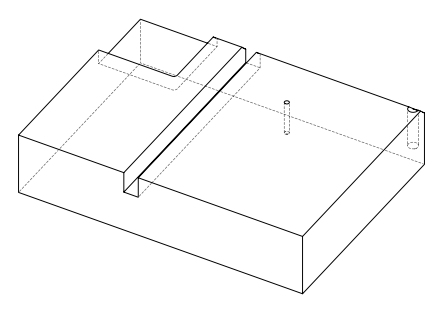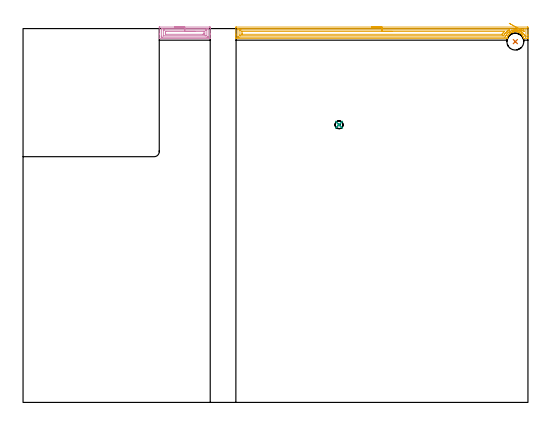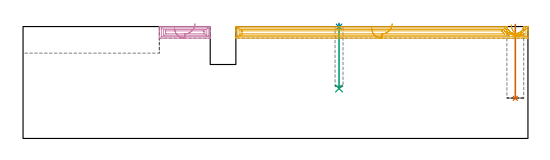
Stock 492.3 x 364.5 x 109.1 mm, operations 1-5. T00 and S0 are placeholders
(PLAN: 7 operations, 5 tool changes, 110.7 min)
(1 INDEXABLE_INSERT_DRILL_BLIND_HOLE_FROM_SOLID | STEP1POCKET | NXT0302_004 | 0.29 min | 14886 mm3)
(2 SPOT_DRILL | STEP1POCKET_1 | NXT0321_9005460120000 | 0.03 min | 0 mm3)
(3 DRILL_BLIND_HOLE_INTO_CENTER | STEP1POCKET_1 | UGT0301_197 | 0.25 min | 2780 mm3)
(4 AREA_MILL | FG_CHAMFER_SURFACE | UGT0205_001 | 1.87 min | 3982 mm3)
(5 AREA_MILL_1 | FG_CHAMFER_SURFACE_1 | UGT0205_001 | 9.38 min | 18351 mm3)
(6 MILL_CORNER_NOTCH_RECTANGULAR | CORNER_NOTCH_RECTANGULAR | NXT0201_009 | Follow Part, ap 2, ae 75% | 85.73 min | 429103 mm3)
(7 MILL_RECTANGULAR_SLOT | SLOT_RECTANGULAR | UGT0201_094 | Follow Part, ap 5, ae 75% | 13.18 min | 336590 mm3)
(TOOL NXT0302_004 | Index. Insert Drill 16.5mm [880-D1650L20-05] | D16.5 PA176 FL83 Z2)
(TOOL NXT0321_9005460120000 | NC Spot Drill, 142deg, 12mm, Carbide, Uncoated | D12 PA142 FL30 Z2)
(TOOL UGT0301_197 | Twist Drill 7.8 mm | D7.8 PA118 FL73 Z2)
(TOOL UGT0205_001 | Chamfer Mill 20 x 3 x 45 deg. | D20 FL50 Z2)
(TOOL NXT0201_009 | ENDMILL 8mm [2P460-0800-NA 1630] | D8 FL26 Z6)
(TOOL UGT0201_094 | End mill 20 mm | D20 FL38 Z4)
(OP 1 INDEXABLE_INSERT_DRILL_BLIND_HOLE_FROM_SOLID)
G17 G21 G94 G90
T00 M6
G54
G17 G0 G90 X480. Y351.8 S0 M3
G43 Z119.1 H1
G94 G81 G98 Z39.1 F250. R111.1
G80
M5
M2
(OP 2 SPOT_DRILL)
G17 G21 G94 G90
T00 M6
G54
G17 G0 G90 X308.1 Y270.7 S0 M3
G43 Z119.1 H0
G94 G81 G98 Z108.764 F250. R112.1
G80
M5
M2
(OP 3 DRILL_BLIND_HOLE_INTO_CENTER)
G17 G21 G94 G90
T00 M6
G54
G17 G0 G90 X308.1 Y270.7 S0 M3
G43 Z119.1 H0
G94 G81 G98 Z48.7 F250. R111.1
G80
M5
M2
(OP 4 AREA_MILL)
G17 G21 G94 G90
T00 M6
G54
G17 G0 G90 X147.65 Y366. S1061 M3
G43 Z119.1 H0
Z107.8
G94 G1 X147.688 Z106.928 F250.
X147.802 Z106.064
X147.991 Z105.212
X148.253 Z104.38
X148.587 Z103.574
X148.99 Z102.8
X149.458 Z102.064
X149.99 Z101.372
X150.579 Z100.729
X151.222 Z100.14
X151.914 Z99.609
X152.65 Z99.14
X153.424 Z98.737
X154.23 Z98.403
X155.062 Z98.141
X155.913 Z97.952
X156.778 Z97.838
X157.65 Z97.8
X181.603
X181.995 Y365.999 Z97.801
X182.381 Y365.994 Z97.802
X182.491 Y365.991 Z97.805
X182.495 Y365.612 Z98.184
X182.5 Y365.111 Z98.684
Y359.473 Z104.32
Y358.72 Z105.079
Y358.596 Z105.202
Y355.088 Z108.71
X182.499 Y354.807 Z108.991
X182.49 Y354.704 Z109.091
X182.438 Y354.7 Z109.1
X132.862
X132.81 Y354.704 Z109.091
X132.8 Y354.809 Z108.989
Y358.719 Z105.079
Y359.473 Z104.32
X132.801 Y365.99 Z97.806
X132.805 Y365.994 Z97.801
X132.81 Y365.998 Z97.798
X133.305 Y366. Z97.8
X157.65
Y364.586 Z99.214
X179.49
X180.224 Y364.583 Z99.217
X180.38 Y364.58 Z99.22
X180.49 Y364.575 Z99.225
X180.494 Y364.543 Z99.257
X180.498 Y364.464 Z99.336
X180.5 Y363.858 Z99.942
Y363.585 Z100.215
X180.499 Y356.57 Z107.23
X180.494 Y356.296 Z107.504
X180.49 Y356.121 Z107.679
X180.408 Y356.119 Z107.681
X180.224 Y356.116 Z107.684
X180.074 Y356.115 Z107.685
X179.339 Y356.114 Z107.686
X135.81
X135.075 Y356.117 Z107.683
X134.919 Y356.12 Z107.68
X134.81 Y356.125 Z107.675
X134.806 Y356.157 Z107.643
X134.802 Y356.236 Z107.564
X134.8 Y356.842 Z106.958
Y357.115 Z106.685
X134.801 Y364.13 Z99.67
X134.806 Y364.404 Z99.396
X134.81 Y364.579 Z99.221
X134.892 Y364.581 Z99.219
X135.075 Y364.584 Z99.216
X135.226 Y364.585 Z99.215
X135.961 Y364.586 Z99.214
X157.65
Y363.172 Z100.628
X178.261 Y363.171 Z100.629
X178.454
X178.48 Y363.168 Z100.632
X178.489 Y363.166 Z100.634
X178.495 Y363.117 Z100.683
X178.499 Y363.026 Z100.774
X178.5 Y362.981 Z100.819
Y357.674 Z106.126
X178.497 Y357.628 Z106.172
X178.49 Y357.542 Z106.258
X178.454 Y357.535 Z106.265
X177.76 Y357.529 Z106.271
X177.569
X137.039 Y357.528 Z106.272
X136.846 Y357.529 Z106.271
X136.82 Y357.532 Z106.268
X136.811 Y357.534 Z106.266
X136.805 Y357.583 Z106.217
X136.801 Y357.674 Z106.126
X136.8 Y357.719 Z106.081
Y363.026 Z100.774
X136.803 Y363.072 Z100.728
X136.81 Y363.158 Z100.642
X136.846 Y363.164 Z100.636
X137.54 Y363.171 Z100.629
X137.731
X157.65 Y363.172 Z100.628
Y361.757 Z102.043
X176.148
X176.444 Y361.756 Z102.044
X176.475 Y361.754 Z102.046
X176.49 Y361.751 Z102.049
X176.493 Y361.73 Z102.07
X176.497 Y361.623 Z102.177
X176.5 Y361.409 Z102.391
Y361.227 Z102.573
Y359.655 Z104.145
X176.499 Y359.473 Z104.327
X176.494 Y359.125 Z104.675
X176.49 Y358.958 Z104.842
X176.327 Y358.949 Z104.851
X175.798 Y358.945 Z104.855
X175.448 Y358.943 Z104.857
X139.152
X138.856 Y358.944 Z104.856
X138.825 Y358.946 Z104.854
X138.81 Y358.949 Z104.851
X138.807 Y358.97 Z104.83
X138.803 Y359.077 Z104.723
X138.8 Y359.291 Z104.509
X138.801 Y361.227 Z102.573
X138.806 Y361.574 Z102.226
X138.81 Y361.742 Z102.058
X138.973 Y361.751 Z102.049
X139.502 Y361.755 Z102.045
X139.852 Y361.757 Z102.043
X157.65
X158.522 Z102.081
X159.386 Z102.195
X160.238 Z102.383
X161.07 Z102.646
X161.876 Z102.98
X162.65 Z103.382
X163.386 Z103.851
X164.078 Z104.382
X164.721 Z104.972
X165.31 Z105.615
X165.841 Z106.307
X166.31 Z107.043
X166.713 Z107.816
X167.047 Z108.622
X167.309 Z109.454
X167.498 Z110.306
X167.612 Z111.171
X167.65 Z112.043
G0 Z119.1
M5
M2
(OP 5 AREA_MILL_1)
G17 G21 G94 G90
T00 M6
G54
G17 G0 G90 X339.9 Y366. S1061 M3
G43 Z119.1 H0
Z107.8
G94 G1 X339.938 Z106.928 F250.
X340.052 Z106.064
X340.241 Z105.212
X340.503 Z104.38
X340.837 Z103.574
X341.24 Z102.8
X341.708 Z102.064
X342.24 Z101.372
X342.829 Z100.729
X343.472 Z100.14
X344.164 Z99.608
X344.9 Z99.14
X345.674 Z98.737
X346.48 Z98.403
X347.312 Z98.141
X348.164 Z97.952
X349.028 Z97.838
X349.9 Z97.8
X491.703 Y365.999 Z97.801
X492.094 Y365.996 Z97.802
X492.29 Y365.992 Z97.805
X492.295 Y365.612 Z98.185
X492.3 Y365.025 Z98.772
Y358.596 Z105.199
Y358.016 Z105.781
Y357.719 Z106.078
Y355.965 Z107.829
Y355.371 Z108.428
Y354.963 Z108.836
X492.298 Y354.83 Z108.963
X492.29 Y354.702 Z109.088
X492.149 Y354.7 Z109.1
X489.028
X488.183 Y354.707 Z109.093
X488.075 Y355.178 Z108.62
X488.009 Y355.462 Z108.338
X488. Y355.503 Z108.297
X487.935 Y355.72 Z108.08
X487.779 Y356.17 Z107.63
X487.6 Y356.614 Z107.185
X487.387 Y357.065 Z106.735
X487.244 Y357.334 Z106.466
X487.151 Y357.508 Z106.291
X487.106 Y357.587 Z106.212
X486.831 Y358. Z105.799
X486.798 Y358.044 Z105.755
X486.714 Y358.158 Z105.64
X486.536 Y358.403 Z105.397
X486.212 Y358.799 Z105.
X486.128 Y358.888 Z104.91
X485.976 Y359.051 Z104.747
X485.845 Y359.181 Z104.617
X485.729 Y359.296 Z104.502
X485.46 Y359.538 Z104.26
X485.318 Y359.666 Z104.133
X484.975 Y359.936 Z103.864
X484.622 Y360.191 Z103.608
X484.424 Y360.318 Z103.482
X483.981 Y360.572 Z103.227
X483.942 Y360.593 Z103.206
X483.676 Y360.729 Z103.067
X483.53 Y360.806 Z102.992
X483.276 Y360.92 Z102.88
X483.202 Y360.952 Z102.847
X482.87 Y361.085 Z102.713
X482.637 Y361.164 Z102.634
X482.191 Y361.295 Z102.502
X481.893 Y361.368 Z102.427
X481.743 Y361.405 Z102.391
X481.297 Y361.49 Z102.308
X481.238 Y361.497 Z102.301
X481.001 Y361.527 Z102.266
X480.849 Y361.548 Z102.248
X480.472 Y361.578 Z102.22
X480.402 Y361.583 Z102.213
X480.363 Y361.584 Z102.211
X480.264 Y361.586 Z102.207
X480.131 Y361.591 Z102.203
X480.123 Y361.592 Z102.202
X480.109 Y361.59 Z102.198
X480.016 Y361.595 Z102.2
X480.012
X479.955 Y361.596 Z102.198
X479.918 Y361.595 Z102.2
X479.799 Y361.587 Z102.201
X479.508 Y361.577 Z102.22
X479.213 Y361.551 Z102.246
X479.204 Y361.549
X479.129 Y361.543 Z102.252
X479.061 Y361.537 Z102.258
X478.613 Y361.474 Z102.324
X478.325 Y361.417 Z102.38
X478.167 Y361.386 Z102.412
X478.064 Y361.359 Z102.438
X477.88 Y361.311 Z102.484
X477.776 Y361.286 Z102.513
X477.719 Y361.271 Z102.527
X477.576 Y361.227 Z102.571
X477.434 Y361.182 Z102.613
X477.273 Y361.135 Z102.663
X477.185 Y361.105 Z102.695
X477.13 Y361.085 Z102.714
X476.94 Y361.008 Z102.791
X476.752 Y360.93 Z102.868
X476.542 Y360.834 Z102.963
X476.38 Y360.761 Z103.036
X476.096 Y360.61 Z103.188
X475.929 Y360.521 Z103.277
X475.67 Y360.37 Z103.43
X475.486 Y360.262 Z103.538
X475.377 Y360.191 Z103.608
X475.125 Y360.006 Z103.794
X474.979 Y359.898 Z103.901
X474.592 Y359.589 Z104.21
X474.468 Y359.476 Z104.323
X474.271 Y359.297 Z104.502
X474.013 Y359.035 Z104.762
X473.978 Y359. Z104.797
X473.69 Y358.685 Z105.114
X473.619 Y358.596 Z105.201
X473.569 Y358.534 Z105.264
X473.463 Y358.403 Z105.396
X473.286 Y358.158 Z105.642
X473.144 Y357.961 Z105.838
X472.849 Y357.509 Z106.291
X472.804 Y357.431 Z106.368
X472.593 Y357.026 Z106.774
X472.528 Y356.889 Z106.91
X472.399 Y356.614 Z107.185
X472.38 Y356.566 Z107.233
X472.22 Y356.169 Z107.63
X472.175 Y356.034 Z107.764
X472.153 Y355.965 Z107.83
X472.083 Y355.757 Z108.042
X472.07 Y355.72 Z108.079
X471.992 Y355.438 Z108.361
X471.91 Y355.142 Z108.652
X471.841 Y354.821 Z108.972
X471.81 Y354.703 Z109.088
X471.637 Y354.7 Z109.1
X207.651
X207.51 Y354.702 Z109.088
X207.502 Y354.83 Z108.963
X207.5 Y354.963 Z108.836
Y355.371 Z108.428
Y355.965 Z107.829
Y358.016 Z105.781
Y358.596 Z105.199
Y359.183 Z104.612
Y365.322 Z98.475
X207.503 Y365.612 Z98.185
X207.51 Y365.992 Z97.805
X207.706 Y365.996 Z97.802
X208.097 Y366. Z97.8
X349.9
Y364.586 Z99.214
X489.179
X489.919 Y364.585 Z99.215
X490.073 Y364.583 Z99.217
X490.261 Y364.579 Z99.221
X490.291 Y364.571 Z99.229
X490.295 Y364.547 Z99.253
X490.297 Y364.521 Z99.279
X490.3 Y364.361 Z99.439
Y357.345 Z106.455
X490.298 Y356.842 Z106.958
X490.294 Y356.474 Z107.326
X490.28 Y356.121 Z107.679
X489.919 Y356.12 Z107.68
X489.877 Y356.121 Z107.679
X489.836 Y356.206 Z107.594
X489.765 Y356.384 Z107.416
X489.675 Y356.607 Z107.193
X489.578 Y356.842 Z106.958
X489.319 Y357.433 Z106.367
X489.17 Y357.719 Z106.081
X489.028 Y357.985 Z105.815
X488.633 Y358.596 Z105.204
X488.136 Y359.261 Z104.539
X487.96 Y359.473 Z104.327
X487.619 Y359.846 Z103.954
X487.244 Y360.215 Z103.585
X487.093 Y360.35 Z103.45
X486.694 Y360.689 Z103.111
X486.352 Y360.956 Z102.844
X486.193 Y361.071 Z102.729
X485.97 Y361.227 Z102.573
X485.46 Y361.536 Z102.264
X485.092 Y361.742 Z102.058
X484.568 Y362.008 Z101.792
X484.355 Y362.104 Z101.696
X483.676 Y362.373 Z101.427
X483.27 Y362.503 Z101.297
X482.785 Y362.641 Z101.159
X482.071 Y362.806 Z100.994
X481.972 Y362.826 Z100.974
X481.893 Y362.838 Z100.962
X481.484 Y362.898 Z100.902
X481.024 Y362.958 Z100.842
X481.001 Y362.961 Z100.839
X480.982 Y362.963 Z100.837
X480.744 Y362.981 Z100.819
X480.109 Y363.009 Z100.791
X480.081
X479.247 Y362.981 Z100.819
X479.22 Y362.978 Z100.822
X478.793 Y362.934 Z100.866
X478.422 Y362.886 Z100.914
X478.325 Y362.871 Z100.929
X477.667 Y362.752 Z101.048
X477.561 Y362.73 Z101.07
X477.434 Y362.698 Z101.102
X476.958 Y362.572 Z101.228
X476.542 Y362.445 Z101.355
X476.282 Y362.359 Z101.441
X475.634 Y362.104 Z101.696
X475.051 Y361.816 Z101.984
X474.758 Y361.66 Z102.14
X474.48 Y361.5 Z102.3
X474.024 Y361.227 Z102.573
X473.929 Y361.165 Z102.635
X473.906 Y361.149 Z102.651
X473.866 Y361.12 Z102.68
X473.427 Y360.782 Z103.018
X472.974 Y360.419 Z103.381
X472.937 Y360.387 Z103.413
X472.897 Y360.35 Z103.45
X472.488 Y359.951 Z103.849
X472.083 Y359.532 Z104.268
X472.054 Y359.501 Z104.299
X472.031 Y359.473 Z104.327
X471.664 Y359.007 Z104.793
X471.364 Y358.596 Z105.204
X471.293 Y358.495 Z105.305
X471.191 Y358.34 Z105.46
X470.955 Y357.951 Z105.849
X470.833 Y357.719 Z106.081
X470.656 Y357.368 Z106.432
X470.416 Y356.842 Z106.958
X470.381 Y356.762 Z107.038
X470.299 Y356.559 Z107.241
X470.14 Y356.122 Z107.678
X469.407 Y356.116 Z107.684
X469.255 Y356.115 Z107.685
X210.621 Y356.114 Z107.686
X209.881 Y356.115 Z107.685
X209.727 Y356.117 Z107.683
X209.539 Y356.121 Z107.679
X209.509 Y356.129 Z107.671
X209.505 Y356.153 Z107.647
X209.503 Y356.179 Z107.621
X209.5 Y356.339 Z107.461
Y363.355 Z100.445
X209.502 Y363.858 Z99.942
X209.506 Y364.226 Z99.574
X209.52 Y364.579 Z99.221
X209.881 Y364.584 Z99.216
X210.033 Y364.585 Z99.215
X349.9 Y364.586 Z99.214
Y363.172 Z100.628
X473.866 Y363.171 Z100.629
X474.06 Y363.17 Z100.63
X474.189 Y363.168 Z100.632
X474.262 Y363.165 Z100.635
X473.866 Y362.964 Z100.836
X473.31 Y362.65 Z101.15
X472.974 Y362.452 Z101.348
X472.757 Y362.318 Z101.482
X472.441 Y362.104 Z101.696
X472.234 Y361.954 Z101.846
X472.083 Y361.84 Z101.96
X471.74 Y361.564 Z102.236
X471.333 Y361.227 Z102.573
X471.258 Y361.161 Z102.639
X471.191 Y361.098 Z102.702
X470.812 Y360.722 Z103.078
X470.452 Y360.35 Z103.45
X470.379 Y360.271 Z103.529
X470.299 Y360.18 Z103.62
X469.986 Y359.781 Z104.019
X469.753 Y359.473 Z104.327
X469.609 Y359.274 Z104.526
X469.407 Y358.981 Z104.819
X469.258 Y358.742 Z105.058
X469.171 Y358.596 Z105.204
X468.941 Y358.178 Z105.622
X468.706 Y357.719 Z106.081
X468.641 Y357.596 Z106.204
X468.605 Y357.535 Z106.265
X467.623 Y357.529 Z106.271
X211.664
X211.6 Y357.53 Z106.27
X211.549 Y357.532 Z106.268
X211.521 Y357.535 Z106.265
X211.51 Y357.559 Z106.241
X211.505 Y357.719 Z106.081
X211.501 Y357.88 Z105.92
X211.5 Y358.596 Z105.204
Y362.265 Z101.535
X211.502 Y362.981 Z100.819
X211.504 Y363.138 Z100.662
X211.509 Y363.161 Z100.639
X211.522 Y363.165 Z100.635
X211.568 Y363.168 Z100.632
X211.664 Y363.17 Z100.63
X212.362 Y363.171 Z100.629
X212.556 Y363.172 Z100.628
X349.9
Y361.757 Z102.043
X469.109
X469.204 Y361.756 Z102.044
X469.356 Y361.751 Z102.049
X469.374 Y361.75 Z102.05
X469.366 Y361.74 Z102.06
X469.337 Y361.706 Z102.094
X469.287 Y361.654 Z102.146
X469.134 Y361.496 Z102.304
X468.878 Y361.227 Z102.573
X468.706 Y361.039 Z102.761
X468.515 Y360.821 Z102.979
X468.305 Y360.557 Z103.243
X468.146 Y360.35 Z103.45
X467.927 Y360.051 Z103.749
X467.623 Y359.623 Z104.177
X467.564 Y359.532 Z104.268
X467.526 Y359.473 Z104.327
X467.223 Y358.989 Z104.811
X467.197 Y358.95 Z104.85
X467.136 Y358.947 Z104.853
X467.001 Y358.945 Z104.855
X466.731 Y358.943 Z104.857
X466.379
X213.987
X213.623 Y358.944 Z104.856
X213.551 Y358.946 Z104.854
X213.52 Y358.949 Z104.851
X213.51 Y358.952 Z104.848
X213.507 Y358.971 Z104.829
X213.503 Y359.061 Z104.739
X213.5 Y359.422 Z104.378
Y361.227 Z102.573
X213.503 Y361.64 Z102.16
X213.507 Y361.742 Z102.058
X213.51 Y361.75 Z102.05
X213.52 Y361.752 Z102.048
X213.555 Y361.755 Z102.045
X213.621 Y361.757 Z102.043
X213.8
X349.9
X350.772 Z102.081
X351.636 Z102.195
X352.488 Z102.383
X353.32 Z102.646
X354.126 Z102.98
X354.9 Z103.382
X355.636 Z103.851
X356.328 Z104.382
X356.971 Z104.972
X357.56 Z105.615
X358.092 Z106.307
X358.56 Z107.043
X358.963 Z107.816
X359.297 Z108.622
X359.559 Z109.454
X359.748 Z110.306
X359.862 Z111.171
X359.9 Z112.043
G0 Z119.1
X476.071 Y362.871
Z110.933
G1 X476.083 Y362.872 Z110.061
X476.171 Y362.874 Z109.193
X476.333 Y362.879 Z108.336
X476.57 Y362.886 Z107.496
X476.879 Y362.896 Z106.681
X477.258 Y362.907 Z105.895
X477.704 Y362.921 Z105.145
X478.214 Y362.936 Z104.438
X478.783 Y362.954 Z103.777
X479.408 Y362.972 Z103.168
X480.083 Y362.993 Z102.616
X480.804 Y363.015 Z102.125
X481.565 Y363.038 Z101.699
X482.36 Y363.062 Z101.341
X483.184 Y363.087 Z101.054
X484.029 Y363.113 Z100.839
X484.889 Y363.139 Z100.699
X485.759 Y363.165 Z100.635
X485.835 Y363.168 Z100.632
X485.964 Y363.17 Z100.63
X486.158 Y363.171 Z100.629
X486.352 Y363.172 Z100.628
X488.136 Y363.171 Z100.629
X488.2 Y363.17 Z100.63
X488.251 Y363.168 Z100.632
X488.279 Y363.165 Z100.635
X488.29 Y363.141 Z100.659
X488.3 Y362.104 Z101.696
Y361.942 Z101.858
X488.299 Y361.781 Z102.019
X488.296 Y361.673 Z102.127
X488.29 Y361.588 Z102.212
X488.286 Y361.566 Z102.234
X487.889 Y361.861 Z101.939
X487.557 Y362.104 Z101.696
X487.244 Y362.317 Z101.483
X486.667 Y362.671 Z101.129
X486.352 Y362.844 Z100.956
X485.759 Y363.165 Z100.635
X485.057 Y363.552 Z100.29
X484.332 Y363.952 Z100.017
X483.588 Y364.362 Z99.816
X482.832 Y364.779 Z99.691
X482.069 Y365.199 Z99.641
X481.306 Y365.62 Z99.667
X480.547 Y366.039 Z99.77
X479.799 Y366.451 Z99.947
X479.067 Y366.854 Z100.198
X478.358 Y367.246 Z100.521
X477.675 Y367.622 Z100.913
X477.025 Y367.98 Z101.372
X476.413 Y368.317 Z101.894
X475.843 Y368.632 Z102.475
X475.319 Y368.92 Z103.11
X474.846 Y369.181 Z103.795
X474.427 Y369.412 Z104.524
X474.065 Y369.612 Z105.293
G0 Z119.1
M5
M2
